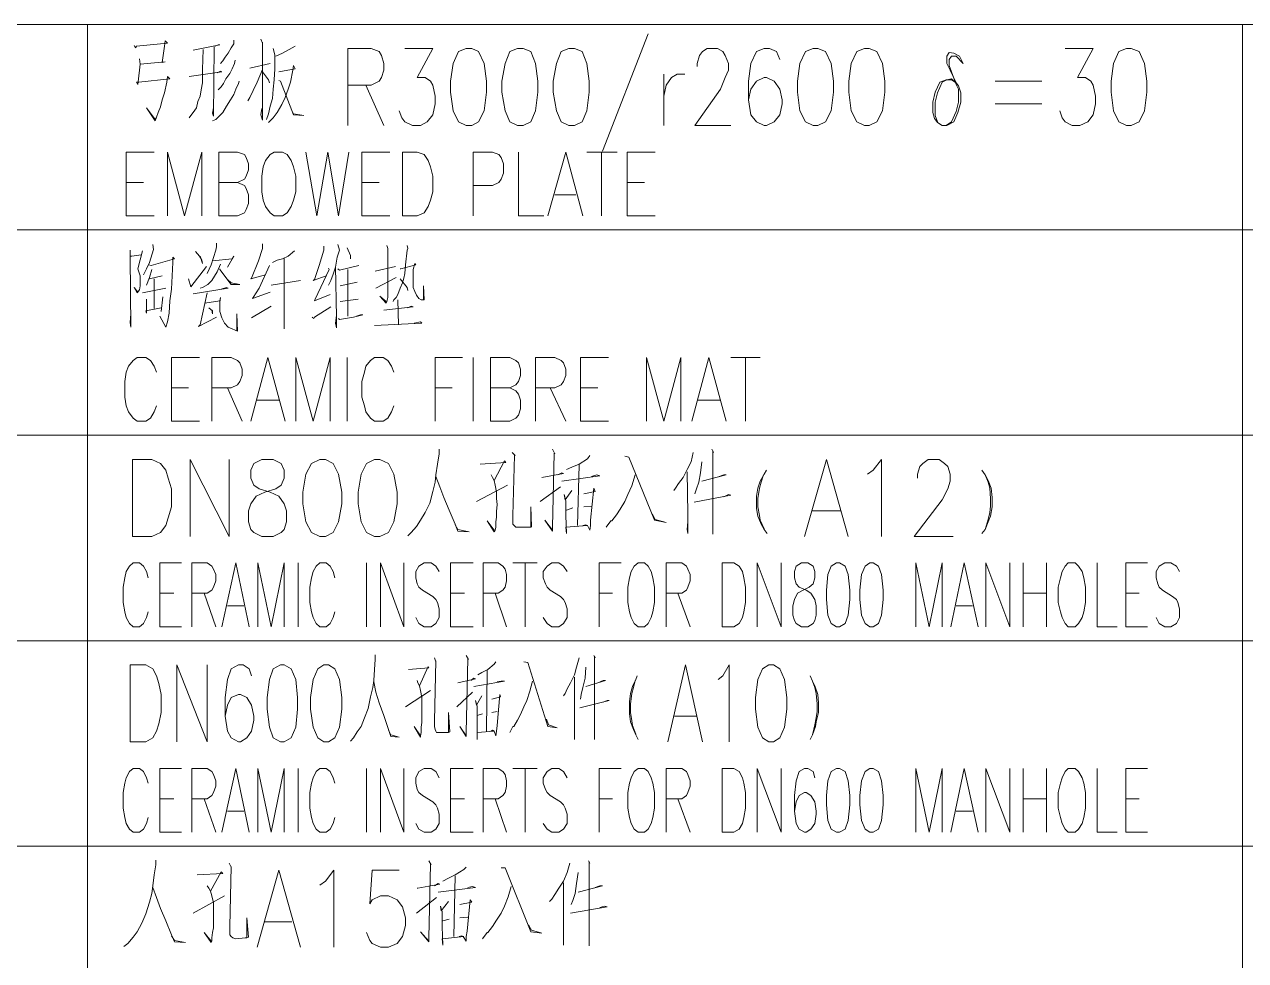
# Model space of a CAD drawing. Header units: millimetres. Extents: x 0 to 588, y 0 to 874.
# Drawn here: x 487.82 to 521.05, y 178.6 to 204.07 of the extents above; entities that cross this region are included whole.
import ezdxf

# ---------------------------------------------------------------- set-up
doc = ezdxf.new("R2010")
doc.units = ezdxf.units.MM
doc.layers.get('0').update_dxf_attribs({"lineweight": 18})

msp = doc.modelspace()

# ---------------------------------------------------------------- linework, layer by layer
at = {"color": 4, "lineweight": 0}
for points in [[(580.361, 204.065), (454.589, 204.065)], [(489.535, 204.065), (489.535, 16.804)], [(520.968, 204.065), (520.968, 16.804)], [(504.796, 203.811), (503.548, 200.615)], [(490.805, 203.494), (490.848, 203.43), (490.869, 203.473), (491.715, 203.557), (491.652, 203.621), (491.631, 203.473), (491.567, 203.028), (491.652, 203.049), (490.975, 202.986), (490.953, 203.134), (490.975, 202.986), (490.953, 202.817), (490.911, 202.436), (490.869, 202.499), (490.932, 202.499), (491.779, 202.584), (491.715, 202.647), (491.694, 202.499), (491.631, 202.203), (491.567, 202.012), (491.525, 201.822), (491.461, 201.674), (491.419, 201.547), (491.377, 201.441), (491.144, 201.801), (491.377, 201.483), (491.419, 201.547)], [(492.689, 203.388), (492.668, 202.838), (492.668, 202.478), (492.626, 202.287), (492.604, 202.118), (492.541, 201.97), (492.499, 201.801), (492.414, 201.674), (492.35, 201.589), (492.308, 201.525)], [(492.414, 203.367), (493.134, 203.515), (493.091, 203.515), (493.007, 203.473)], [(492.985, 203.452), (492.964, 201.568), (492.943, 201.652), (492.964, 201.801)], [(493.515, 203.642), (493.515, 203.536), (493.451, 203.43), (493.366, 203.282), (493.282, 203.176), (493.218, 203.071), (493.155, 203.007)], [(494.255, 203.663), (494.298, 203.557), (494.298, 203.579), (494.298, 201.462), (494.255, 201.61), (494.277, 201.779)], [(494.594, 203.409), (494.636, 203.24), (494.636, 202.859), (494.615, 202.563), (494.594, 202.309), (494.573, 202.055), (494.509, 201.843), (494.467, 201.631), (494.404, 201.483)], [(495.187, 203.473), (494.848, 203.282), (494.658, 203.198)], [(496.626, 201.314), (496.626, 203.409), (497.261, 203.409), (497.473, 203.325), (497.536, 203.219), (497.6, 203.007), (497.6, 202.817), (497.536, 202.626), (497.473, 202.52), (497.261, 202.414), (496.626, 202.414)], [(498.171, 203.409), (498.933, 203.409), (498.51, 202.626), (498.722, 202.626), (498.87, 202.52), (498.933, 202.414), (498.997, 202.118), (498.997, 201.906), (498.933, 201.61), (498.785, 201.42), (498.595, 201.314), (498.383, 201.314), (498.171, 201.42), (498.087, 201.525), (498.023, 201.716)], [(506.13, 202.922), (506.13, 203.007), (506.193, 203.219), (506.278, 203.325), (506.405, 203.409), (506.68, 203.409), (506.828, 203.325), (506.892, 203.219), (506.977, 203.007), (506.977, 202.817), (506.892, 202.626), (506.765, 202.309), (506.066, 201.314), (507.04, 201.314)], [(508.374, 203.113), (508.289, 203.325), (508.098, 203.409), (507.95, 203.409), (507.739, 203.325), (507.59, 203.007), (507.527, 202.52), (507.527, 202.012), (507.59, 201.61), (507.739, 201.42), (507.95, 201.314), (508.014, 201.314), (508.225, 201.42), (508.374, 201.61), (508.437, 201.906), (508.437, 202.012), (508.374, 202.309), (508.225, 202.52), (508.014, 202.626), (507.95, 202.626), (507.739, 202.52), (507.59, 202.309), (507.527, 202.012)], [(516.142, 203.409), (516.904, 203.409), (516.48, 202.626), (516.692, 202.626), (516.84, 202.52), (516.904, 202.414), (516.967, 202.118), (516.967, 201.906), (516.904, 201.61), (516.756, 201.42), (516.544, 201.314), (516.332, 201.314), (516.142, 201.42), (516.057, 201.525), (515.994, 201.716)], [(493.557, 203.092), (493.536, 203.007), (493.472, 202.859), (493.409, 202.732), (493.303, 202.584), (493.239, 202.457), (493.176, 202.372), (493.091, 202.287)], [(492.308, 202.647), (493.197, 202.774), (493.155, 202.795), (493.07, 202.753)], [(494.298, 202.838), (494.15, 202.499), (494.044, 202.266), (493.959, 202.076), (493.896, 201.991)], [(493.959, 202.88), (494.509, 203.007)], [(494.298, 202.774), (494.467, 202.563), (494.488, 202.478)], [(494.742, 202.774), (495.187, 202.859), (495.144, 202.944), (495.123, 202.817), (495.06, 202.499), (494.996, 202.309), (494.912, 202.076), (494.827, 201.885), (494.7, 201.674), (494.594, 201.525), (494.467, 201.398)], [(493.663, 202.52), (493.642, 202.457), (493.578, 202.309), (493.515, 202.16), (493.43, 202.012), (493.324, 201.843), (493.218, 201.674), (493.134, 201.589), (493.028, 201.483), (492.943, 201.441)], [(494.742, 202.541), (494.785, 202.52), (495.144, 201.61), (495.42, 201.589), (495.144, 201.631), (495.102, 201.716)], [(497.113, 202.414), (497.6, 201.314)], [(505.22, 202.711), (505.22, 201.314)], [(505.22, 202.118), (505.283, 202.414), (505.431, 202.626), (505.58, 202.711), (505.791, 202.711)], [(512.67, 201.42), (512.607, 201.589), (512.607, 201.949), (512.67, 202.203), (512.797, 202.499), (512.924, 202.563), (513.051, 202.584), (513.073, 202.563), (513.178, 202.478), (513.242, 202.393), (513.305, 202.203), (513.305, 201.949), (513.221, 201.674), (513.115, 201.42), (512.924, 201.314)], [(514.237, 202.52), (515.507, 202.52)], [(514.237, 201.906), (515.507, 201.906)], [(490.594, 198.858), (490.594, 200.594), (491.356, 200.594)], [(491.715, 198.858), (491.715, 200.594), (492.181, 198.858), (492.647, 200.594), (492.647, 198.858)], [(493.112, 198.858), (493.112, 200.594), (493.62, 200.594), (493.811, 200.531), (493.853, 200.446), (493.917, 200.277), (493.917, 200.107), (493.853, 199.938), (493.811, 199.853), (493.62, 199.769), (493.112, 199.769)], [(495.483, 200.594), (495.779, 198.858), (496.076, 200.594), (496.372, 198.858), (496.647, 200.594)], [(497.007, 198.858), (497.007, 200.594), (497.769, 200.594)], [(500.034, 198.858), (500.034, 200.594), (500.563, 200.594), (500.732, 200.531), (500.796, 200.446), (500.859, 200.277), (500.859, 200.023), (500.796, 199.853), (500.732, 199.769), (500.563, 199.684), (500.034, 199.684)], [(501.262, 200.594), (501.262, 198.858), (501.96, 198.858)], [(502.066, 198.858), (502.553, 200.594), (503.018, 198.858)], [(503.124, 200.594), (503.95, 200.594)], [(503.526, 200.594), (503.526, 198.858)], [(504.225, 198.858), (504.225, 200.594), (504.987, 200.594)], [(490.594, 199.769), (491.059, 199.769)], [(493.62, 199.769), (493.811, 199.684), (493.853, 199.599), (493.917, 199.43), (493.917, 199.197), (493.853, 199.028), (493.811, 198.943), (493.62, 198.858), (493.112, 198.858)], [(497.007, 199.769), (497.473, 199.769)], [(504.225, 199.769), (504.691, 199.769)], [(502.256, 199.43), (502.828, 199.43)], [(490.594, 198.858), (491.356, 198.858)], [(497.007, 198.858), (497.769, 198.858)], [(504.225, 198.858), (504.987, 198.858)], [(580.361, 198.477), (454.589, 198.477)], [(491.313, 198.075), (491.334, 197.948), (491.229, 197.588), (491.144, 197.419), (491.059, 197.25)], [(493.049, 198.118), (493.049, 198.012), (493.028, 197.927), (492.901, 197.525), (492.795, 197.292)], [(494.298, 198.096), (494.298, 197.969), (494.192, 197.631), (494.001, 197.165), (493.98, 197.144), (494.382, 197.25)], [(496.351, 198.075), (496.393, 197.927), (496.33, 197.737), (496.287, 197.461), (496.224, 197.271), (496.16, 197.102), (496.097, 196.975)], [(490.699, 197.927), (490.699, 197.737), (490.721, 195.832), (490.699, 195.959), (490.721, 196.191)], [(490.721, 197.758), (490.742, 197.758), (490.996, 197.8)], [(491.038, 197.906), (490.911, 197.419), (490.932, 197.334), (490.975, 197.229), (490.975, 196.953), (490.953, 196.848), (490.89, 196.763), (490.805, 196.911), (490.911, 196.784)], [(491.207, 197.525), (491.271, 197.504), (491.906, 197.694), (491.864, 197.737), (491.864, 197.588), (491.821, 196.869), (491.779, 196.551), (491.758, 196.213), (491.715, 195.98), (491.673, 195.832), (491.504, 196.128), (491.673, 195.832)], [(492.477, 197.885), (492.583, 197.758), (492.647, 197.652), (492.668, 197.567), (492.604, 197.758)], [(492.943, 197.631), (493.472, 197.694), (493.515, 197.758), (493.345, 197.461)], [(495.166, 197.906), (494.996, 197.758), (494.848, 197.694), (494.7, 197.652), (494.573, 197.588)], [(495.97, 198.033), (495.97, 197.927), (495.843, 197.504), (495.716, 197.123), (495.674, 197.102), (496.033, 197.229)], [(496.605, 197.991), (496.69, 197.779), (496.69, 197.694)], [(497.684, 198.054), (497.706, 197.969), (497.706, 196.636), (497.684, 196.53), (497.663, 196.488), (497.494, 196.678), (497.663, 196.53)], [(498.235, 198.054), (498.256, 197.969), (498.235, 197.927), (498.192, 197.525), (498.171, 197.292), (498.15, 197.165), (498.108, 197.038), (498.044, 196.89), (497.981, 196.721), (497.938, 196.636), (497.875, 196.572), (497.854, 196.53)], [(491.292, 197.398), (491.229, 197.186), (491.144, 196.975)], [(492.287, 197.144), (492.35, 196.932), (492.774, 197.483)], [(493.155, 197.546), (493.07, 197.334), (492.922, 197.102), (492.816, 196.996), (492.668, 196.911), (492.604, 196.89)], [(493.134, 197.419), (493.134, 197.398), (493.451, 196.996), (493.684, 196.996), (493.451, 197.038), (493.345, 197.123)], [(494.488, 197.504), (494.213, 196.89), (494.044, 196.636), (494.023, 196.615), (494.509, 196.784)], [(494.89, 197.715), (494.89, 195.789), (494.89, 196.064)], [(496.097, 197.44), (496.118, 197.398), (495.737, 196.594), (495.716, 196.551), (496.139, 196.721)], [(496.287, 197.483), (496.309, 196.107), (496.309, 195.81), (496.287, 195.937), (496.309, 196.149)], [(496.351, 197.419), (496.393, 197.377), (496.922, 197.504)], [(496.626, 197.398), (496.626, 196.128)], [(497.367, 197.356), (497.917, 197.483)], [(498.044, 197.419), (498.065, 197.419), (498.468, 197.525), (498.446, 197.567), (498.404, 197.398), (498.404, 196.911), (498.446, 196.805), (498.489, 196.699), (498.552, 196.615), (498.616, 196.572), (498.7, 196.572), (498.679, 196.953), (498.679, 196.572)], [(491.229, 197.144), (491.567, 197.229)], [(491.356, 197.144), (491.356, 196.34)], [(495.335, 197.102), (494.531, 196.975)], [(497.388, 196.89), (497.938, 197.186)], [(498.044, 197.144), (498.235, 196.911), (498.256, 196.826)], [(491.038, 196.763), (491.673, 196.89)], [(492.414, 196.742), (493.366, 196.89), (493.324, 196.911), (493.176, 196.869)], [(492.795, 196.763), (492.604, 195.895), (492.562, 195.853), (493.049, 196.107)], [(496.414, 196.953), (496.88, 197.059)], [(491.144, 196.594), (491.144, 196.213), (491.123, 196.276), (491.546, 196.361)], [(491.588, 196.657), (491.546, 196.255)], [(492.731, 196.488), (493.134, 196.551), (493.155, 196.636), (493.134, 196.509), (493.134, 196.255), (493.197, 196.086), (493.261, 195.937), (493.366, 195.832), (493.472, 195.789), (493.557, 195.747), (493.62, 195.726), (493.599, 196.191), (493.599, 195.747)], [(494.001, 196.086), (494.531, 196.403)], [(496.901, 196.594), (496.414, 196.53)], [(497.6, 196.297), (498.404, 196.382), (498.341, 196.403), (498.256, 196.361)], [(497.981, 196.572), (498.002, 195.895)], [(492.837, 196.361), (492.943, 196.276), (492.943, 196.191), (492.922, 196.297)], [(495.652, 196.107), (495.695, 196.064), (495.716, 196.107), (496.16, 196.382)], [(496.372, 196.064), (496.393, 196.043), (496.774, 196.107), (497.028, 196.17), (496.965, 196.17), (496.859, 196.128)], [(497.346, 195.874), (498.637, 195.937), (498.595, 195.98), (498.425, 195.937)], [(491.419, 194.604), (491.356, 194.773), (491.25, 194.921), (491.123, 195.006), (490.89, 195.006), (490.784, 194.921), (490.657, 194.773), (490.594, 194.604), (490.551, 194.35), (490.551, 193.927), (490.594, 193.694), (490.657, 193.524), (490.784, 193.355), (490.89, 193.27), (491.123, 193.27), (491.25, 193.355), (491.356, 193.524), (491.419, 193.694)], [(491.821, 193.27), (491.821, 195.006), (492.583, 195.006)], [(492.922, 193.27), (492.922, 195.006), (493.451, 195.006), (493.62, 194.921), (493.684, 194.858), (493.747, 194.689), (493.747, 194.519), (493.684, 194.35), (493.62, 194.265), (493.451, 194.181), (492.922, 194.181)], [(493.98, 193.27), (494.446, 195.006), (494.912, 193.27)], [(495.208, 193.27), (495.208, 195.006), (495.674, 193.27), (496.139, 195.006), (496.139, 193.27)], [(496.605, 195.006), (496.605, 193.27)], [(497.875, 194.604), (497.811, 194.773), (497.706, 194.921), (497.579, 195.006), (497.346, 195.006), (497.24, 194.921), (497.113, 194.773), (497.071, 194.604), (497.007, 194.35), (497.007, 193.927), (497.071, 193.694), (497.113, 193.524), (497.24, 193.355), (497.346, 193.27), (497.579, 193.27), (497.706, 193.355), (497.811, 193.524), (497.875, 193.694)], [(498.997, 193.27), (498.997, 195.006), (499.738, 195.006)], [(500.034, 195.006), (500.034, 193.27)], [(500.5, 193.27), (500.5, 195.006), (501.029, 195.006), (501.198, 194.921), (501.262, 194.858), (501.325, 194.689), (501.325, 194.519), (501.262, 194.35), (501.198, 194.265), (501.029, 194.181), (500.5, 194.181)], [(501.727, 193.27), (501.727, 195.006), (502.256, 195.006), (502.426, 194.921), (502.489, 194.858), (502.553, 194.689), (502.553, 194.519), (502.489, 194.35), (502.426, 194.265), (502.256, 194.181), (501.727, 194.181)], [(502.955, 193.27), (502.955, 195.006), (503.717, 195.006)], [(504.754, 193.27), (504.754, 195.006), (505.22, 193.27), (505.685, 195.006), (505.685, 193.27)], [(505.982, 193.27), (506.447, 195.006), (506.913, 193.27)], [(507.04, 195.006), (507.844, 195.006)], [(507.442, 195.006), (507.442, 193.27)], [(491.821, 194.181), (492.287, 194.181)], [(493.345, 194.181), (493.747, 193.27)], [(498.997, 194.181), (499.462, 194.181)], [(501.029, 194.181), (501.198, 194.096), (501.262, 194.011), (501.325, 193.842), (501.325, 193.609), (501.262, 193.44), (501.198, 193.355), (501.029, 193.27), (500.5, 193.27)], [(502.129, 194.181), (502.553, 193.27)], [(502.955, 194.181), (503.421, 194.181)], [(494.15, 193.842), (494.742, 193.842)], [(506.151, 193.842), (506.744, 193.842)], [(491.821, 193.27), (492.583, 193.27)], [(502.955, 193.27), (503.717, 193.27)], [(580.361, 192.889), (454.589, 192.889)], [(499.103, 192.508), (499.103, 192.381), (499.06, 192.106), (499.018, 191.81), (498.997, 191.619), (498.933, 191.365), (498.849, 191.048), (498.722, 190.794), (498.595, 190.582), (498.489, 190.413), (498.341, 190.244), (498.256, 190.159)], [(501.092, 192.424), (501.177, 192.339), (501.156, 192.339), (501.113, 190.709), (501.113, 190.476), (501.198, 190.392), (501.6, 190.392), (501.621, 190.413), (501.6, 190.942), (501.6, 190.392)], [(502.193, 192.508), (502.256, 192.381), (502.235, 192.403), (502.193, 190.392), (502.193, 190.286), (501.981, 190.582), (502.193, 190.307)], [(506.024, 192.424), (505.961, 192.17), (505.855, 191.958), (505.749, 191.746), (505.622, 191.577), (505.537, 191.45), (505.495, 191.387)], [(506.532, 192.508), (506.574, 192.424), (506.553, 192.466), (506.553, 190.201), (506.553, 190.646)], [(492.329, 190.138), (492.329, 192.233), (493.388, 190.138), (493.388, 192.233)], [(500.224, 192.106), (500.923, 192.149), (500.881, 192.191), (500.605, 191.662), (500.563, 191.746), (500.521, 191.81)], [(503.209, 192.339), (503.145, 192.254), (502.913, 192.106), (502.722, 192.022), (502.574, 191.958)], [(502.913, 192.085), (502.87, 190.434)], [(504.161, 192.318), (504.267, 192.297), (504.966, 190.582), (505.283, 190.519), (504.987, 190.603), (504.902, 190.752)], [(506.257, 192.17), (506.215, 191.873), (506.172, 191.619), (506.109, 191.429), (506.066, 191.302)], [(509.051, 190.138), (509.644, 192.233), (510.236, 190.138)], [(510.765, 191.831), (510.914, 191.937), (511.146, 192.233), (511.146, 190.138)], [(512.12, 191.725), (512.12, 191.831), (512.184, 192.043), (512.268, 192.127), (512.416, 192.233), (512.713, 192.233), (512.861, 192.127), (512.946, 192.043), (513.009, 191.831), (513.009, 191.641), (512.946, 191.429), (512.797, 191.133), (512.035, 190.138), (513.094, 190.138)], [(499.018, 191.768), (499.124, 191.492), (499.23, 191.196), (499.378, 190.857), (499.547, 190.476), (499.611, 190.286), (499.928, 190.265), (499.611, 190.328), (499.547, 190.455)], [(501.897, 191.746), (502.489, 191.852), (502.447, 191.873), (502.341, 191.81)], [(502.447, 191.641), (503.484, 191.789), (503.399, 191.81), (503.251, 191.768)], [(504.437, 191.81), (504.352, 191.514), (504.246, 191.281), (504.161, 191.09), (504.034, 190.879), (503.929, 190.73), (503.802, 190.561), (503.78, 190.561), (503.653, 190.392)], [(505.855, 191.895), (505.876, 190.752), (505.876, 190.222), (505.855, 190.328), (505.876, 190.54)], [(506.257, 191.641), (506.913, 191.81), (506.85, 191.81), (506.723, 191.768)], [(508.035, 190.222), (507.95, 190.328), (507.866, 190.476), (507.781, 190.688), (507.739, 190.9), (507.739, 191.238), (507.781, 191.45), (507.844, 191.641), (507.95, 191.831), (508.014, 191.937)], [(507.929, 191.81), (507.866, 191.619), (507.823, 191.45), (507.781, 191.175), (507.781, 190.942), (507.823, 190.709), (507.844, 190.582), (507.95, 190.349)], [(513.877, 190.222), (513.962, 190.328), (514.067, 190.582), (514.11, 190.688), (514.152, 190.942), (514.152, 191.196), (514.131, 191.45), (514.046, 191.662), (513.962, 191.81), (513.877, 191.937)], [(513.962, 191.81), (514.046, 191.619), (514.089, 191.45), (514.11, 191.175), (514.11, 190.963), (514.089, 190.794), (514.046, 190.603), (513.962, 190.328)], [(500.119, 191.09), (500.965, 191.535)], [(500.605, 191.662), (500.627, 191.535), (500.669, 191.344), (500.669, 191.175), (500.69, 191.006), (500.669, 190.815), (500.669, 190.667), (500.648, 190.54), (500.648, 190.392), (500.627, 190.307), (500.605, 190.265), (500.415, 190.561), (500.605, 190.307)], [(501.854, 191.09), (502.405, 191.492)], [(503.04, 191.302), (503.357, 191.365), (503.315, 191.45), (503.23, 190.582), (503.23, 190.434), (503.209, 190.307), (503.145, 190.434)], [(502.722, 191.387), (502.532, 191.133), (502.51, 191.281), (502.553, 191.111), (502.553, 190.709), (502.574, 190.222), (502.553, 190.392), (503.145, 190.434), (503.103, 190.455), (503.018, 190.434)], [(506.045, 191.069), (507.04, 191.26), (506.977, 191.281), (506.85, 191.217)], [(502.743, 190.921), (502.574, 190.857)], [(503.251, 190.963), (503.04, 190.942)], [(509.263, 190.836), (510.025, 190.836)], [(491.186, 189.016), (491.144, 189.185), (491.059, 189.333), (490.953, 189.418), (490.784, 189.418), (490.678, 189.333), (490.594, 189.185), (490.551, 189.016), (490.509, 188.762), (490.509, 188.339), (490.551, 188.085), (490.594, 187.936), (490.678, 187.767), (490.784, 187.682), (490.953, 187.682), (491.059, 187.767), (491.144, 187.936), (491.186, 188.085)], [(491.504, 187.682), (491.504, 189.418), (492.096, 189.418)], [(492.372, 187.682), (492.372, 189.418), (492.795, 189.418), (492.922, 189.333), (492.964, 189.249), (493.028, 189.101), (493.028, 188.931), (492.964, 188.762), (492.922, 188.677), (492.795, 188.593), (492.372, 188.593)], [(493.197, 187.682), (493.578, 189.418), (493.938, 187.682)], [(494.171, 187.682), (494.171, 189.418), (494.531, 187.682), (494.89, 189.418), (494.89, 187.682)], [(495.271, 189.418), (495.271, 187.682)], [(496.266, 189.016), (496.224, 189.185), (496.139, 189.333), (496.033, 189.418), (495.864, 189.418), (495.758, 189.333), (495.674, 189.185), (495.631, 189.016), (495.589, 188.762), (495.589, 188.339), (495.631, 188.085), (495.674, 187.936), (495.758, 187.767), (495.864, 187.682), (496.033, 187.682), (496.139, 187.767), (496.224, 187.936), (496.266, 188.085)], [(497.134, 189.418), (497.134, 187.682)], [(497.515, 187.682), (497.515, 189.418), (498.15, 187.682), (498.15, 189.418)], [(499.103, 189.185), (499.018, 189.333), (498.891, 189.418), (498.7, 189.418), (498.552, 189.333), (498.468, 189.185), (498.468, 189.016), (498.51, 188.847), (498.552, 188.762), (498.658, 188.677), (498.933, 188.508), (499.018, 188.423), (499.06, 188.339), (499.103, 188.169), (499.103, 187.936), (499.018, 187.767), (498.891, 187.682), (498.7, 187.682), (498.552, 187.767), (498.468, 187.936)], [(499.42, 187.682), (499.42, 189.418), (500.034, 189.418)], [(500.309, 187.682), (500.309, 189.418), (500.711, 189.418), (500.838, 189.333), (500.902, 189.249), (500.944, 189.101), (500.944, 188.931), (500.902, 188.762), (500.838, 188.677), (500.711, 188.593), (500.309, 188.593)], [(501.113, 189.418), (501.77, 189.418)], [(501.452, 189.418), (501.452, 187.682)], [(502.595, 189.185), (502.489, 189.333), (502.362, 189.418), (502.172, 189.418), (502.045, 189.333), (501.939, 189.185), (501.939, 189.016), (502.002, 188.847), (502.045, 188.762), (502.129, 188.677), (502.405, 188.508), (502.489, 188.423), (502.532, 188.339), (502.595, 188.169), (502.595, 187.936), (502.489, 187.767), (502.362, 187.682), (502.172, 187.682), (502.045, 187.767), (501.939, 187.936)], [(503.463, 187.682), (503.463, 189.418), (504.056, 189.418)], [(505.283, 187.682), (505.283, 189.418), (505.707, 189.418), (505.834, 189.333), (505.876, 189.249), (505.939, 189.101), (505.939, 188.931), (505.876, 188.762), (505.834, 188.677), (505.707, 188.593), (505.283, 188.593)], [(507.76, 187.682), (507.76, 189.418), (508.416, 187.682), (508.416, 189.418)], [(512.078, 187.682), (512.078, 189.418), (512.438, 187.682), (512.797, 189.418), (512.797, 187.682)], [(513.03, 187.682), (513.39, 189.418), (513.771, 187.682)], [(513.983, 187.682), (513.983, 189.418), (514.639, 187.682), (514.639, 189.418)], [(514.999, 189.418), (514.999, 187.682)], [(515.634, 189.418), (515.634, 187.682)], [(517.01, 189.418), (517.01, 187.682), (517.56, 187.682)], [(517.793, 187.682), (517.793, 189.418), (518.385, 189.418)], [(519.253, 189.185), (519.169, 189.333), (519.02, 189.418), (518.851, 189.418), (518.703, 189.333), (518.618, 189.185), (518.618, 189.016), (518.661, 188.847), (518.703, 188.762), (518.788, 188.677), (519.063, 188.508), (519.169, 188.423), (519.211, 188.339), (519.253, 188.169), (519.253, 187.936), (519.169, 187.767), (519.02, 187.682), (518.851, 187.682), (518.703, 187.767), (518.618, 187.936)], [(491.504, 188.593), (491.885, 188.593)], [(492.71, 188.593), (493.028, 187.682)], [(499.42, 188.593), (499.801, 188.593)], [(500.627, 188.593), (500.944, 187.682)], [(503.463, 188.593), (503.823, 188.593)], [(505.601, 188.593), (505.939, 187.682)], [(514.999, 188.593), (515.634, 188.593)], [(517.793, 188.593), (518.153, 188.593)], [(493.345, 188.254), (493.79, 188.254)], [(513.178, 188.254), (513.623, 188.254)], [(491.504, 187.682), (492.096, 187.682)], [(499.42, 187.682), (500.034, 187.682)], [(517.793, 187.682), (518.385, 187.682)], [(580.361, 187.301), (454.589, 187.301)], [(497.367, 186.92), (497.367, 186.793), (497.346, 186.518), (497.325, 186.222), (497.303, 186.031), (497.24, 185.777), (497.176, 185.46), (497.071, 185.206), (496.986, 184.973), (496.88, 184.825), (496.774, 184.656), (496.69, 184.571)], [(498.976, 186.836), (499.018, 186.73), (499.018, 186.751), (498.976, 185.121), (498.976, 184.973), (498.997, 184.888), (499.018, 184.846), (499.039, 184.804), (499.357, 184.804), (499.399, 184.825), (499.357, 185.354), (499.357, 184.804)], [(499.843, 186.899), (499.907, 186.793), (499.886, 186.815), (499.843, 184.804), (499.843, 184.698), (499.674, 184.973), (499.843, 184.719)], [(502.913, 186.836), (502.849, 186.582), (502.786, 186.37), (502.68, 186.158), (502.595, 185.989), (502.532, 185.862), (502.489, 185.799)], [(503.315, 186.899), (503.357, 186.836), (503.336, 186.878), (503.336, 184.613), (503.336, 185.058)], [(491.969, 184.55), (491.969, 186.645), (492.795, 184.55), (492.795, 186.645)], [(494.001, 186.349), (493.938, 186.539), (493.769, 186.645), (493.642, 186.645), (493.451, 186.539), (493.345, 186.243), (493.282, 185.756), (493.282, 185.248), (493.345, 184.846), (493.451, 184.656), (493.642, 184.55), (493.705, 184.55), (493.874, 184.656), (494.001, 184.846), (494.065, 185.142), (494.065, 185.248), (494.001, 185.545), (493.874, 185.756), (493.705, 185.841), (493.642, 185.841), (493.451, 185.756), (493.345, 185.545), (493.282, 185.248)], [(498.277, 186.518), (498.827, 186.561), (498.806, 186.603), (498.573, 186.074), (498.531, 186.158), (498.51, 186.222)], [(500.648, 186.73), (500.605, 186.666), (500.436, 186.518), (500.267, 186.434), (500.161, 186.37)], [(500.415, 186.497), (500.394, 184.846)], [(501.41, 186.73), (501.516, 186.709), (502.066, 184.973), (502.32, 184.931), (502.087, 185.015), (502.024, 185.164)], [(503.103, 186.582), (503.082, 186.285), (503.018, 186.031), (502.976, 185.841), (502.955, 185.714)], [(505.326, 184.55), (505.812, 186.645), (506.278, 184.55)], [(506.701, 186.243), (506.828, 186.349), (506.998, 186.645), (506.998, 184.55)], [(497.325, 186.18), (497.388, 185.904), (497.473, 185.608), (497.6, 185.269), (497.727, 184.888), (497.79, 184.698), (498.023, 184.677), (497.79, 184.74), (497.727, 184.867)], [(499.611, 186.158), (500.097, 186.264), (500.055, 186.285), (499.97, 186.222)], [(500.055, 186.053), (500.881, 186.201), (500.796, 186.201), (500.69, 186.18)], [(501.643, 186.201), (501.579, 185.926), (501.494, 185.672), (501.41, 185.502), (501.325, 185.291), (501.24, 185.142), (501.135, 184.973), (501.113, 184.973), (501.029, 184.804)], [(502.786, 186.307), (502.786, 184.613), (502.786, 184.952)], [(503.103, 186.053), (503.632, 186.222), (503.569, 186.222), (503.484, 186.18)], [(504.521, 184.613), (504.458, 184.74), (504.394, 184.888), (504.31, 185.1), (504.288, 185.312), (504.288, 185.65), (504.31, 185.862), (504.373, 186.053), (504.458, 186.243), (504.5, 186.349)], [(504.437, 186.222), (504.394, 186.031), (504.352, 185.862), (504.31, 185.587), (504.31, 185.354), (504.352, 185.121), (504.373, 184.994), (504.458, 184.761)], [(509.199, 184.613), (509.263, 184.74), (509.347, 184.973), (509.368, 185.1), (509.432, 185.354), (509.432, 185.608), (509.411, 185.841), (509.326, 186.074), (509.263, 186.201), (509.199, 186.349)], [(509.263, 186.201), (509.326, 186.031), (509.368, 185.862), (509.39, 185.587), (509.39, 185.375), (509.368, 185.206), (509.326, 185.015), (509.263, 184.74)], [(498.192, 185.502), (498.87, 185.947)], [(498.573, 186.074), (498.595, 185.947), (498.637, 185.756), (498.637, 185.079), (498.616, 184.952), (498.616, 184.804), (498.595, 184.719), (498.595, 184.677), (498.425, 184.973), (498.595, 184.719)], [(499.589, 185.502), (500.013, 185.904)], [(500.267, 185.799), (500.119, 185.545), (500.097, 185.672), (500.14, 185.523), (500.14, 184.613), (500.14, 184.804), (500.605, 184.846), (500.563, 184.867), (500.521, 184.846)], [(500.542, 185.714), (500.775, 185.777), (500.754, 185.841), (500.69, 184.994), (500.669, 184.846), (500.648, 184.719), (500.605, 184.846)], [(502.934, 185.481), (503.738, 185.672), (503.675, 185.672), (503.569, 185.629)], [(500.288, 185.312), (500.14, 185.269)], [(500.69, 185.375), (500.542, 185.354)], [(505.516, 185.248), (506.109, 185.248)], [(491.186, 183.428), (491.144, 183.576), (491.059, 183.745), (490.953, 183.83), (490.784, 183.83), (490.678, 183.745), (490.594, 183.576), (490.551, 183.428), (490.509, 183.174), (490.509, 182.751), (490.551, 182.497), (490.594, 182.327), (490.678, 182.179), (490.784, 182.094), (490.953, 182.094), (491.059, 182.179), (491.144, 182.327), (491.186, 182.497)], [(491.504, 182.094), (491.504, 183.83), (492.096, 183.83)], [(492.372, 182.094), (492.372, 183.83), (492.795, 183.83), (492.922, 183.745), (492.964, 183.661), (493.028, 183.491), (493.028, 183.343), (492.964, 183.174), (492.922, 183.089), (492.795, 183.005), (492.372, 183.005)], [(493.197, 182.094), (493.578, 183.83), (493.938, 182.094)], [(494.171, 182.094), (494.171, 183.83), (494.531, 182.094), (494.89, 183.83), (494.89, 182.094)], [(495.271, 183.83), (495.271, 182.094)], [(496.266, 183.428), (496.224, 183.576), (496.139, 183.745), (496.033, 183.83), (495.864, 183.83), (495.758, 183.745), (495.674, 183.576), (495.631, 183.428), (495.589, 183.174), (495.589, 182.751), (495.631, 182.497), (495.674, 182.327), (495.758, 182.179), (495.864, 182.094), (496.033, 182.094), (496.139, 182.179), (496.224, 182.327), (496.266, 182.497)], [(497.134, 183.83), (497.134, 182.094)], [(497.515, 182.094), (497.515, 183.83), (498.15, 182.094), (498.15, 183.83)], [(499.103, 183.576), (499.018, 183.745), (498.891, 183.83), (498.7, 183.83), (498.552, 183.745), (498.468, 183.576), (498.468, 183.428), (498.51, 183.259), (498.552, 183.174), (498.658, 183.089), (498.933, 182.92), (499.018, 182.835), (499.06, 182.751), (499.103, 182.581), (499.103, 182.327), (499.018, 182.179), (498.891, 182.094), (498.7, 182.094), (498.552, 182.179), (498.468, 182.327)], [(499.42, 182.094), (499.42, 183.83), (500.034, 183.83)], [(500.309, 182.094), (500.309, 183.83), (500.711, 183.83), (500.838, 183.745), (500.902, 183.661), (500.944, 183.491), (500.944, 183.343), (500.902, 183.174), (500.838, 183.089), (500.711, 183.005), (500.309, 183.005)], [(501.113, 183.83), (501.77, 183.83)], [(501.452, 183.83), (501.452, 182.094)], [(502.595, 183.576), (502.489, 183.745), (502.362, 183.83), (502.172, 183.83), (502.045, 183.745), (501.939, 183.576), (501.939, 183.428), (502.002, 183.259), (502.045, 183.174), (502.129, 183.089), (502.405, 182.92), (502.489, 182.835), (502.532, 182.751), (502.595, 182.581), (502.595, 182.327), (502.489, 182.179), (502.362, 182.094), (502.172, 182.094), (502.045, 182.179), (501.939, 182.327)], [(503.463, 182.094), (503.463, 183.83), (504.056, 183.83)], [(505.283, 182.094), (505.283, 183.83), (505.707, 183.83), (505.834, 183.745), (505.876, 183.661), (505.939, 183.491), (505.939, 183.343), (505.876, 183.174), (505.834, 183.089), (505.707, 183.005), (505.283, 183.005)], [(507.76, 182.094), (507.76, 183.83), (508.416, 182.094), (508.416, 183.83)], [(509.326, 183.576), (509.284, 183.745), (509.136, 183.83), (509.051, 183.83), (508.903, 183.745), (508.818, 183.491), (508.776, 183.089), (508.776, 182.666), (508.818, 182.327), (508.903, 182.179), (509.051, 182.094), (509.093, 182.094), (509.22, 182.179), (509.326, 182.327), (509.368, 182.581), (509.368, 182.666), (509.326, 182.92), (509.22, 183.089), (509.093, 183.174), (509.051, 183.174), (508.903, 183.089), (508.818, 182.92), (508.776, 182.666)], [(512.078, 182.094), (512.078, 183.83), (512.438, 182.094), (512.797, 183.83), (512.797, 182.094)], [(513.03, 182.094), (513.39, 183.83), (513.771, 182.094)], [(513.983, 182.094), (513.983, 183.83), (514.639, 182.094), (514.639, 183.83)], [(514.999, 183.83), (514.999, 182.094)], [(515.634, 183.83), (515.634, 182.094)], [(517.01, 183.83), (517.01, 182.094), (517.56, 182.094)], [(517.793, 182.094), (517.793, 183.83), (518.385, 183.83)], [(491.504, 183.005), (491.885, 183.005)], [(492.71, 183.005), (493.028, 182.094)], [(499.42, 183.005), (499.801, 183.005)], [(500.627, 183.005), (500.944, 182.094)], [(503.463, 183.005), (503.823, 183.005)], [(505.601, 183.005), (505.939, 182.094)], [(514.999, 183.005), (515.634, 183.005)], [(517.793, 183.005), (518.153, 183.005)], [(493.345, 182.666), (493.79, 182.666)], [(513.178, 182.666), (513.623, 182.666)], [(491.504, 182.094), (492.096, 182.094)], [(499.42, 182.094), (500.034, 182.094)], [(517.793, 182.094), (518.385, 182.094)], [(580.361, 181.713), (454.589, 181.713)], [(491.398, 181.332), (491.398, 181.205), (491.356, 180.93), (491.313, 180.634), (491.292, 180.422), (491.229, 180.189), (491.123, 179.872), (491.017, 179.618), (490.89, 179.385), (490.784, 179.237), (490.636, 179.068), (490.53, 178.983)], [(493.388, 181.248), (493.451, 181.142), (493.451, 181.163), (493.409, 179.533), (493.409, 179.3), (493.451, 179.258), (493.493, 179.216), (493.578, 179.195), (493.832, 179.216), (493.874, 179.216), (493.917, 179.237), (493.874, 179.766), (493.874, 179.216)], [(498.827, 181.311), (498.891, 181.205), (498.87, 181.227), (498.827, 179.216), (498.827, 179.11), (498.595, 179.385), (498.827, 179.131)], [(499.843, 181.142), (499.78, 181.078), (499.547, 180.93), (499.357, 180.846), (499.208, 180.761)], [(500.796, 181.121), (500.902, 181.121), (501.6, 179.385), (501.897, 179.343), (501.621, 179.427), (501.537, 179.576)], [(502.659, 181.248), (502.595, 180.994), (502.489, 180.761), (502.362, 180.57), (502.256, 180.401), (502.172, 180.274), (502.108, 180.211)], [(503.167, 181.311), (503.209, 181.248), (503.188, 181.29), (503.188, 179.004), (503.188, 179.47)], [(492.52, 180.93), (493.218, 180.973), (493.176, 181.015), (492.88, 180.486), (492.837, 180.57), (492.795, 180.634)], [(494.15, 178.962), (494.742, 181.057), (495.335, 178.962)], [(495.864, 180.655), (496.012, 180.761), (496.245, 181.057), (496.245, 178.962)], [(498.023, 181.057), (497.282, 181.057), (497.219, 180.147), (497.282, 180.253), (497.515, 180.359), (497.727, 180.359), (497.96, 180.253), (498.108, 180.062), (498.192, 179.766), (498.192, 179.554), (498.108, 179.258), (497.96, 179.068), (497.727, 178.962), (497.515, 178.962), (497.282, 179.068), (497.219, 179.152), (497.134, 179.364)], [(499.547, 180.909), (499.505, 179.258)], [(502.891, 180.994), (502.849, 180.697), (502.807, 180.422), (502.743, 180.232), (502.701, 180.126)], [(491.313, 180.592), (491.419, 180.316), (491.525, 180.02), (491.673, 179.681), (491.821, 179.3), (491.906, 179.11), (492.202, 179.089), (491.906, 179.152), (491.821, 179.279)], [(492.88, 180.486), (492.922, 180.359), (492.964, 180.168), (492.964, 179.491), (492.943, 179.364), (492.922, 179.216), (492.922, 179.131), (492.901, 179.089), (492.71, 179.364), (492.901, 179.131)], [(498.51, 180.57), (498.531, 180.57), (499.124, 180.676), (499.081, 180.697), (498.976, 180.634)], [(499.081, 180.465), (500.097, 180.592), (500.013, 180.613), (499.886, 180.592)], [(501.071, 180.613), (500.986, 180.338), (500.881, 180.084), (500.796, 179.893), (500.669, 179.703), (500.563, 179.533), (500.436, 179.364), (500.415, 179.364), (500.288, 179.195)], [(502.489, 180.719), (502.489, 179.025), (502.489, 179.364)], [(502.891, 180.465), (503.548, 180.634), (503.484, 180.634), (503.357, 180.592)], [(492.414, 179.893), (493.261, 180.359)], [(498.489, 179.893), (499.039, 180.316)], [(499.357, 180.211), (499.166, 179.957), (499.145, 180.084), (499.187, 179.935), (499.187, 179.533), (499.208, 179.025), (499.187, 179.195), (499.78, 179.258), (499.716, 179.279), (499.653, 179.258)], [(499.674, 180.126), (499.992, 180.189), (499.949, 180.253), (499.865, 179.406), (499.843, 179.258), (499.843, 179.131), (499.759, 179.258)], [(499.886, 179.787), (499.674, 179.766)], [(502.68, 179.893), (503.675, 180.062), (503.611, 180.084), (503.484, 180.041)], [(494.361, 179.66), (495.102, 179.66)], [(499.378, 179.724), (499.208, 179.681)]]:
    msp.add_lwpolyline(points, dxfattribs=at)
for points in [[(499.843, 203.409), (499.632, 203.325), (499.484, 203.007), (499.42, 202.52), (499.42, 202.224), (499.484, 201.716), (499.632, 201.42), (499.843, 201.314), (499.992, 201.314), (500.182, 201.42), (500.33, 201.716), (500.394, 202.224), (500.394, 202.52), (500.33, 203.007), (500.182, 203.325), (499.992, 203.409)], [(501.24, 203.409), (501.029, 203.325), (500.902, 203.007), (500.817, 202.52), (500.817, 202.224), (500.902, 201.716), (501.029, 201.42), (501.24, 201.314), (501.389, 201.314), (501.6, 201.42), (501.727, 201.716), (501.791, 202.224), (501.791, 202.52), (501.727, 203.007), (501.6, 203.325), (501.389, 203.409)], [(502.637, 203.409), (502.426, 203.325), (502.299, 203.007), (502.214, 202.52), (502.214, 202.224), (502.299, 201.716), (502.426, 201.42), (502.637, 201.314), (502.786, 201.314), (502.997, 201.42), (503.124, 201.716), (503.188, 202.224), (503.188, 202.52), (503.124, 203.007), (502.997, 203.325), (502.786, 203.409)], [(509.284, 203.409), (509.072, 203.325), (508.924, 203.007), (508.86, 202.52), (508.86, 202.224), (508.924, 201.716), (509.072, 201.42), (509.284, 201.314), (509.411, 201.314), (509.622, 201.42), (509.771, 201.716), (509.834, 202.224), (509.834, 202.52), (509.771, 203.007), (509.622, 203.325), (509.411, 203.409)], [(510.681, 203.409), (510.469, 203.325), (510.321, 203.007), (510.257, 202.52), (510.257, 202.224), (510.321, 201.716), (510.469, 201.42), (510.681, 201.314), (510.808, 201.314), (511.019, 201.42), (511.168, 201.716), (511.231, 202.224), (511.231, 202.52), (511.168, 203.007), (511.019, 203.325), (510.808, 203.409)], [(517.814, 203.409), (517.602, 203.325), (517.454, 203.007), (517.391, 202.52), (517.391, 202.224), (517.454, 201.716), (517.602, 201.42), (517.814, 201.314), (517.941, 201.314), (518.153, 201.42), (518.301, 201.716), (518.364, 202.224), (518.364, 202.52), (518.301, 203.007), (518.153, 203.325), (517.941, 203.409)], [(512.797, 201.314), (512.67, 201.398), (512.586, 201.504), (512.543, 201.674), (512.543, 201.949), (512.607, 202.224), (512.734, 202.499), (512.903, 202.563), (513.051, 202.563), (513.178, 202.478), (513.009, 202.817), (512.924, 203.007), (512.924, 203.198), (512.988, 203.303), (513.115, 203.282), (513.263, 203.198), (513.369, 203.007), (513.178, 203.198), (513.051, 203.198), (512.988, 203.113), (512.988, 202.944), (513.051, 202.774), (513.178, 202.436), (513.242, 202.309), (513.242, 201.949), (513.178, 201.695), (513.051, 201.42), (512.903, 201.314)], [(494.615, 200.594), (494.509, 200.531), (494.382, 200.361), (494.319, 200.192), (494.277, 199.938), (494.277, 199.515), (494.319, 199.282), (494.382, 199.112), (494.509, 198.943), (494.615, 198.858), (494.848, 198.858), (494.975, 198.943), (495.081, 199.112), (495.144, 199.282), (495.208, 199.515), (495.208, 199.938), (495.144, 200.192), (495.081, 200.361), (494.975, 200.531), (494.848, 200.594)], [(498.108, 198.858), (498.108, 200.594), (498.51, 200.594), (498.7, 200.531), (498.806, 200.361), (498.87, 200.192), (498.933, 199.938), (498.933, 199.515), (498.87, 199.282), (498.806, 199.112), (498.7, 198.943), (498.51, 198.858)], [(490.763, 190.138), (490.763, 192.233), (491.292, 192.233), (491.525, 192.127), (491.673, 191.937), (491.737, 191.725), (491.821, 191.429), (491.821, 190.942), (491.737, 190.646), (491.673, 190.434), (491.525, 190.244), (491.292, 190.138)], [(494.277, 192.233), (494.065, 192.127), (493.98, 191.937), (493.98, 191.725), (494.065, 191.535), (494.213, 191.429), (494.509, 191.344), (494.742, 191.238), (494.89, 191.027), (494.954, 190.836), (494.954, 190.54), (494.89, 190.328), (494.806, 190.244), (494.594, 190.138), (494.277, 190.138), (494.065, 190.244), (493.98, 190.328), (493.917, 190.54), (493.917, 190.836), (493.98, 191.027), (494.128, 191.238), (494.361, 191.344), (494.658, 191.429), (494.806, 191.535), (494.89, 191.725), (494.89, 191.937), (494.806, 192.127), (494.594, 192.233)], [(495.864, 192.233), (495.631, 192.127), (495.483, 191.831), (495.398, 191.344), (495.398, 191.027), (495.483, 190.54), (495.631, 190.244), (495.864, 190.138), (496.012, 190.138), (496.224, 190.244), (496.372, 190.54), (496.457, 191.027), (496.457, 191.344), (496.372, 191.831), (496.224, 192.127), (496.012, 192.233)], [(497.346, 192.233), (497.134, 192.127), (496.986, 191.831), (496.901, 191.344), (496.901, 191.027), (496.986, 190.54), (497.134, 190.244), (497.346, 190.138), (497.494, 190.138), (497.727, 190.244), (497.875, 190.54), (497.96, 191.027), (497.96, 191.344), (497.875, 191.831), (497.727, 192.127), (497.494, 192.233)], [(504.521, 189.418), (504.415, 189.333), (504.331, 189.185), (504.288, 189.016), (504.246, 188.762), (504.246, 188.339), (504.288, 188.085), (504.331, 187.936), (504.415, 187.767), (504.521, 187.682), (504.691, 187.682), (504.796, 187.767), (504.881, 187.936), (504.923, 188.085), (504.966, 188.339), (504.966, 188.762), (504.923, 189.016), (504.881, 189.185), (504.796, 189.333), (504.691, 189.418)], [(506.807, 187.682), (506.807, 189.418), (507.125, 189.418), (507.273, 189.333), (507.358, 189.185), (507.4, 189.016), (507.442, 188.762), (507.442, 188.339), (507.4, 188.085), (507.358, 187.936), (507.273, 187.767), (507.125, 187.682)], [(508.966, 189.418), (508.818, 189.333), (508.776, 189.185), (508.776, 189.016), (508.818, 188.847), (508.903, 188.762), (509.093, 188.677), (509.22, 188.593), (509.326, 188.423), (509.368, 188.254), (509.368, 188), (509.326, 187.852), (509.284, 187.767), (509.136, 187.682), (508.966, 187.682), (508.818, 187.767), (508.776, 187.852), (508.733, 188), (508.733, 188.254), (508.776, 188.423), (508.86, 188.593), (509.009, 188.677), (509.178, 188.762), (509.284, 188.847), (509.326, 189.016), (509.326, 189.185), (509.284, 189.333), (509.136, 189.418)], [(509.919, 189.418), (509.771, 189.333), (509.686, 189.101), (509.644, 188.677), (509.644, 188.423), (509.686, 188), (509.771, 187.767), (509.919, 187.682), (510.003, 187.682), (510.152, 187.767), (510.236, 188), (510.279, 188.423), (510.279, 188.677), (510.236, 189.101), (510.152, 189.333), (510.003, 189.418)], [(510.829, 189.418), (510.702, 189.333), (510.596, 189.101), (510.554, 188.677), (510.554, 188.423), (510.596, 188), (510.702, 187.767), (510.829, 187.682), (510.914, 187.682), (511.062, 187.767), (511.146, 188), (511.189, 188.423), (511.189, 188.677), (511.146, 189.101), (511.062, 189.333), (510.914, 189.418)], [(516.226, 189.418), (516.142, 189.333), (516.057, 189.185), (516.015, 189.016), (515.951, 188.762), (515.951, 188.339), (516.015, 188.085), (516.057, 187.936), (516.142, 187.767), (516.226, 187.682), (516.417, 187.682), (516.502, 187.767), (516.607, 187.936), (516.65, 188.085), (516.692, 188.339), (516.692, 188.762), (516.65, 189.016), (516.607, 189.185), (516.502, 189.333), (516.417, 189.418)], [(490.699, 184.55), (490.699, 186.645), (491.123, 186.645), (491.313, 186.539), (491.419, 186.349), (491.483, 186.137), (491.546, 185.841), (491.546, 185.354), (491.483, 185.037), (491.419, 184.846), (491.313, 184.656), (491.123, 184.55)], [(494.785, 186.645), (494.594, 186.539), (494.488, 186.243), (494.425, 185.756), (494.425, 185.439), (494.488, 184.952), (494.594, 184.656), (494.785, 184.55), (494.89, 184.55), (495.081, 184.656), (495.208, 184.952), (495.25, 185.439), (495.25, 185.756), (495.208, 186.243), (495.081, 186.539), (494.89, 186.645)], [(495.97, 186.645), (495.801, 186.539), (495.674, 186.243), (495.61, 185.756), (495.61, 185.439), (495.674, 184.952), (495.801, 184.656), (495.97, 184.55), (496.097, 184.55), (496.266, 184.656), (496.393, 184.952), (496.457, 185.439), (496.457, 185.756), (496.393, 186.243), (496.266, 186.539), (496.097, 186.645)], [(508.077, 186.645), (507.908, 186.539), (507.781, 186.243), (507.717, 185.756), (507.717, 185.439), (507.781, 184.952), (507.908, 184.656), (508.077, 184.55), (508.204, 184.55), (508.374, 184.656), (508.501, 184.952), (508.564, 185.439), (508.564, 185.756), (508.501, 186.243), (508.374, 186.539), (508.204, 186.645)], [(504.521, 183.83), (504.415, 183.745), (504.331, 183.576), (504.288, 183.428), (504.246, 183.174), (504.246, 182.751), (504.288, 182.497), (504.331, 182.327), (504.415, 182.179), (504.521, 182.094), (504.691, 182.094), (504.796, 182.179), (504.881, 182.327), (504.923, 182.497), (504.966, 182.751), (504.966, 183.174), (504.923, 183.428), (504.881, 183.576), (504.796, 183.745), (504.691, 183.83)], [(506.807, 182.094), (506.807, 183.83), (507.125, 183.83), (507.273, 183.745), (507.358, 183.576), (507.4, 183.428), (507.442, 183.174), (507.442, 182.751), (507.4, 182.497), (507.358, 182.327), (507.273, 182.179), (507.125, 182.094)], [(509.919, 183.83), (509.771, 183.745), (509.686, 183.491), (509.644, 183.089), (509.644, 182.835), (509.686, 182.412), (509.771, 182.179), (509.919, 182.094), (510.003, 182.094), (510.152, 182.179), (510.236, 182.412), (510.279, 182.835), (510.279, 183.089), (510.236, 183.491), (510.152, 183.745), (510.003, 183.83)], [(510.829, 183.83), (510.702, 183.745), (510.596, 183.491), (510.554, 183.089), (510.554, 182.835), (510.596, 182.412), (510.702, 182.179), (510.829, 182.094), (510.914, 182.094), (511.062, 182.179), (511.146, 182.412), (511.189, 182.835), (511.189, 183.089), (511.146, 183.491), (511.062, 183.745), (510.914, 183.83)], [(516.226, 183.83), (516.142, 183.745), (516.057, 183.576), (516.015, 183.428), (515.951, 183.174), (515.951, 182.751), (516.015, 182.497), (516.057, 182.327), (516.142, 182.179), (516.226, 182.094), (516.417, 182.094), (516.502, 182.179), (516.607, 182.327), (516.65, 182.497), (516.692, 182.751), (516.692, 183.174), (516.65, 183.428), (516.607, 183.576), (516.502, 183.745), (516.417, 183.83)]]:
    msp.add_lwpolyline(points, close=True, dxfattribs=at)

doc.saveas('drawing.dxf')
